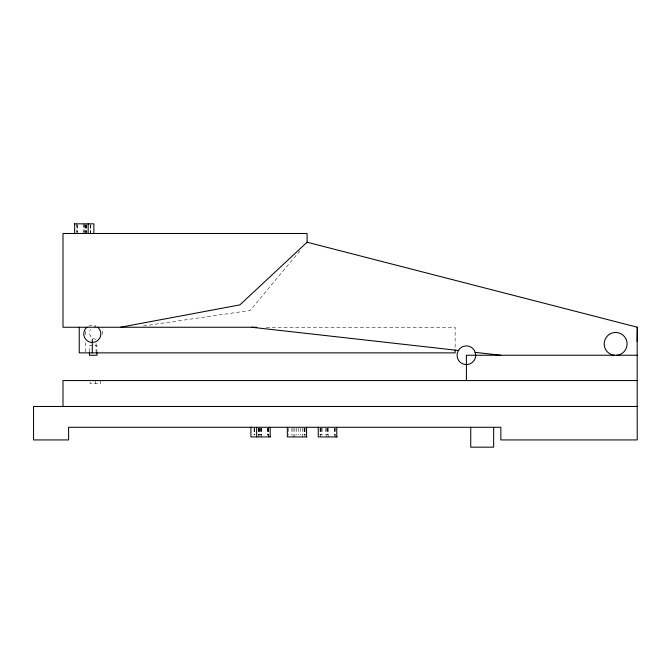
<?xml version="1.0" encoding="UTF-8"?>
<svg xmlns="http://www.w3.org/2000/svg" width="671" height="671" viewBox="0 0 671 671"><rect width="100%" height="100%" fill="white"/><g stroke="black" fill="none" stroke-linecap="round" stroke-linejoin="round"><path stroke-width="0.5" stroke-dasharray="3.35 2.52" d="M299.803 250.962L250.132 310.48L141.522 326.207M266.278 327.255L455.131 327.255L455.131 349.063M335.366 428.241L335.366 436.922M334.804 428.241L334.804 436.922M334.611 428.241L334.653 434.993M328.228 428.241L328.228 436.922M327.465 428.241L327.381 434.993M327.331 428.241L327.331 434.993M326.609 428.241L326.609 436.922M325.544 428.241L325.544 434.993M322.105 428.241L322.105 434.993M321.501 428.241L321.501 434.993M320.788 428.241L320.788 434.993M320.612 428.241L320.612 436.922M320.05 428.241L320.05 434.993M305.079 428.241L305.053 436.922M304.777 428.241L304.777 434.993M304.483 428.241L304.483 434.993M304.248 428.241L304.248 434.993M304.089 428.241L304.089 434.993M302.495 428.241L302.495 436.922M300.34 428.241L300.34 434.993M298.536 428.241L298.536 434.993M296.507 428.241L296.507 434.993M294.854 428.241L294.863 436.922M293.051 428.241L293.059 436.922M291.919 428.241L291.877 434.993M288.555 428.241L288.555 434.993M268.668 428.241L268.668 436.922M268.509 428.241L268.534 434.993M268.257 428.241L268.257 436.922M267.695 428.241L267.695 434.993M267.503 428.241L267.503 434.993M261.682 428.241L261.682 436.922M261.606 428.241L261.606 434.993M260.776 428.241L260.776 434.993M260.063 428.241L260.063 436.922M259.425 428.241L259.425 434.993M259.081 428.241L259.048 434.993M258.746 428.241L258.721 434.993M258.486 428.241L258.486 436.922M254.544 428.241L254.544 434.993M254.309 428.241L254.309 434.993M254.057 428.241L254.057 434.993M100.583 380.558L100.583 383.569L90.04 383.569L90.04 380.558M96.959 352.871L96.959 345.64L89.428 345.64L89.428 352.871M96.07 343.485L96.07 352.871M95.458 380.558L95.458 383.569M90.761 224.802L90.761 232.518M90.501 224.802L90.501 232.518M90.275 224.802L90.275 232.518M86.366 224.802L86.366 232.518M86.324 224.802L86.324 232.518M86.073 224.802L86.073 232.518M85.729 224.802L85.771 232.518M85.561 331.348L85.561 336.473M85.561 342.621L85.561 351.847M85.393 224.802L85.393 232.518M84.756 223.837L84.756 232.518M84.034 224.802L84.034 232.518M83.137 223.837L83.212 232.518M77.316 224.802L77.316 232.518M77.123 224.802L77.123 232.518M76.561 223.837L76.561 232.518M96.07 339.308A6.542 6.542 0 0 1 90.4 329.495M94.376 326.45A6.542 6.542 0 0 1 96.07 326.223M102.386 331.071A6.542 6.542 0 0 1 102.386 334.46M88.689 326.156A8.555 8.555 0 0 1 95.919 326.156"/><path stroke-width="1.01" d="M637.148 341.321L637.45 327.255L307.092 242.223L239.857 304.902L120.403 327.255M87.045 327.255L86.257 327.859A8.555 8.555 0 0 0 86.257 339.962A8.555 8.555 0 0 0 98.352 339.962A8.555 8.555 0 0 0 98.352 327.859L97.563 327.255M616.691 355.244L618.603 354.993A11.449 11.449 0 0 0 625.02 337.354A11.449 11.449 0 0 0 606.257 337.354A11.449 11.449 0 0 0 612.673 354.993L614.586 355.244M74.347 223.837L93.873 223.837L93.873 233.483M256.884 327.255L62.999 327.255L62.999 233.483L307.092 233.483L307.092 242.223M637.148 355.244L466.404 355.244L466.404 380.558M637.148 380.558L62.999 380.558L62.999 406.475M637.232 406.475L33.55 406.475L33.55 439.933L68.61 439.933L68.61 427.276L500.86 427.276L500.86 439.933L637.232 439.933L637.148 327.171M270.472 436.922L250.937 436.922L250.937 427.276M306.882 436.922L287.347 436.922L287.347 427.276M337.169 436.922L318.247 436.922L318.247 427.276M251.667 327.255L458.57 350.488M475.236 352.359L500.902 355.244M493.646 427.276L493.646 447.163L470.74 447.163L470.74 427.276M455.131 350.103L455.131 352.871L79.228 352.871L79.228 327.255M336.716 427.276L336.792 436.922M306.58 427.276L306.58 436.922M270.17 427.276L270.17 436.922M256.649 427.276L256.649 436.922M96.959 352.871L96.959 355.278L89.428 355.278L89.428 352.871M92.304 339.308L92.304 352.871M88.169 223.837L88.169 233.483M74.649 223.837L74.649 233.483M458.394 350.463L457.379 352.82A9.344 9.344 0 0 0 465.188 364.504A9.344 9.344 0 0 0 475.747 355.244L474.498 350.572A9.344 9.344 0 0 0 459.794 348.635L458.394 350.463"/></g></svg>
